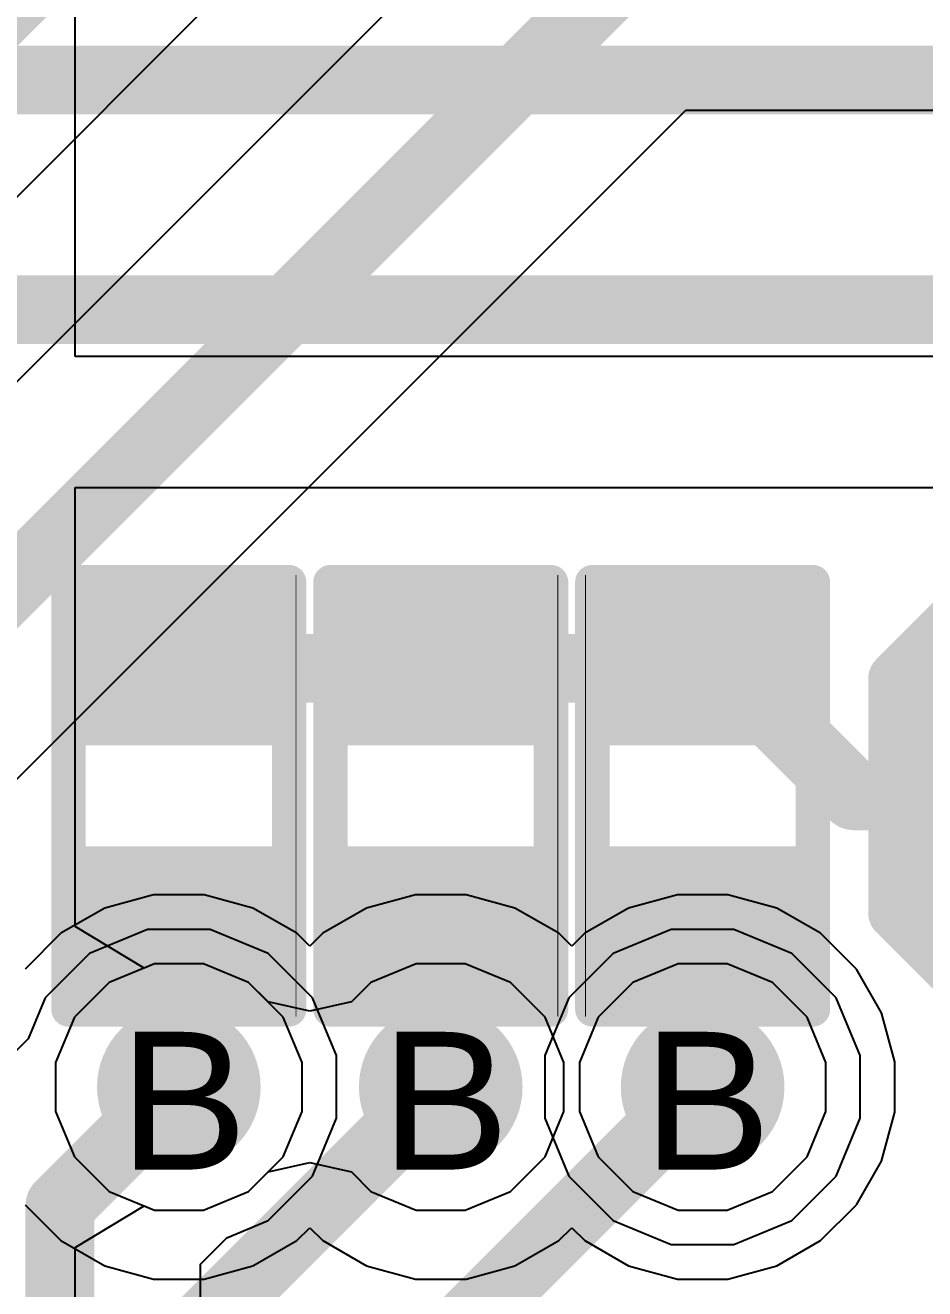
# Model space of a CAD drawing. Header units: inches. Extents: x 0 to 5379, y 0 to 5429.
# Drawn here: x 188.39 to 191.705, y 74.085 to 78.742 of the extents above; entities that cross this region are included whole.
import ezdxf

# ---------------------------------------------------------------- set-up
doc = ezdxf.new("R2010")
doc.units = ezdxf.units.IN
for name, color, linetype in [('Bottom Layer', 5, 'Continuous'), ('Bottom Solder', 6, 'Continuous'), ('Drill Drawing', 1, 'Continuous'), ('GND01', 16, 'Continuous'), ('GND02', 76, 'Continuous'), ('PWR', 156, 'Continuous'), ('SIG 01', 90, 'Continuous'), ('Top Layer', 1, 'Continuous'), ('Top Overlay', 2, 'Continuous'), ('Top Paste', 8, 'Continuous'), ('Top Solder', 216, 'Continuous'), ('Via Holes', 16, 'Continuous')]:
    doc.layers.add(name, color=color, linetype=linetype)
doc.styles.add('Arial', font='', dxfattribs={"height": 0.2})
doc.styles.get('Arial').set_extended_font_data('Arial')

# ---------------------------------------------------------------- blocks, each defined once
blk = doc.blocks.new('T__________179')
at = {"layer": 'Top Layer'}
blk.add_hatch(color=1, dxfattribs=at).paths.add_polyline_path([(0.381, 0.762), (-0.381, 0.762), (-0.762, 0.381), (-0.762, -0.381), (-0.381, -0.762), (0.381, -0.762), (0.762, -0.381), (0.762, 0.381)])
at = {"layer": 'Top Paste'}
blk.add_hatch(color=8, dxfattribs=at).paths.add_polyline_path([(0.381, 0.762), (-0.381, 0.762), (-0.762, 0.381), (-0.762, -0.381), (-0.381, -0.762), (0.381, -0.762), (0.762, -0.381), (0.762, 0.381)])
at = {"layer": 'Top Solder'}
blk.add_hatch(color=216, dxfattribs=at).paths.add_polyline_path([(0.4318, 0.8636), (-0.4318, 0.8636), (-0.8636, 0.4318), (-0.8636, -0.4318), (-0.4318, -0.8636), (0.4318, -0.8636), (0.8636, -0.4318), (0.8636, 0.4318)])
at = {"layer": 'Top Overlay'}
for points in [[(-0.4318, 0.9398, 0.2, 0.2, 0), (-0.9398, 0.4318, 0.2, 0.2, 0)], [(-0.4318, 0.9398, 0.2, 0.2, 0), (0.4318, 0.9398, 0.2, 0.2, 0)], [(0.4318, 0.9398, 0.2, 0.2, 0), (0.9398, 0.4318, 0.2, 0.2, 0)], [(-0.9398, 0.4318, 0.2, 0.2, 0), (-0.9398, -0.4318, 0.2, 0.2, 0)], [(0.9398, 0.4318, 0.2, 0.2, 0), (0.9398, -0.4318, 0.2, 0.2, 0)], [(-0.9398, -0.4318, 0.2, 0.2, 0), (-0.4318, -0.9398, 0.2, 0.2, 0)], [(0.9398, -0.4318, 0.2, 0.2, 0), (0.4318, -0.9398, 0.2, 0.2, 0)], [(-0.4318, -0.9398, 0.2, 0.2, 0), (0.4318, -0.9398, 0.2, 0.2, 0)]]:
    blk.add_lwpolyline(points, format="xyseb", dxfattribs=at)
for points in [[(-0.4818, 0.9398, 0.1, 0.1, 1), (-0.3818, 0.9398, 0.1, 0.1, 1)], [(-0.4818, 0.9398, 0.1, 0.1, 1), (-0.3818, 0.9398, 0.1, 0.1, 1)], [(0.3818, 0.9398, 0.1, 0.1, 1), (0.4818, 0.9398, 0.1, 0.1, 1)], [(0.3818, 0.9398, 0.1, 0.1, 1), (0.4818, 0.9398, 0.1, 0.1, 1)], [(-0.9898, 0.4318, 0.1, 0.1, 1), (-0.8898, 0.4318, 0.1, 0.1, 1)], [(-0.9898, 0.4318, 0.1, 0.1, 1), (-0.8898, 0.4318, 0.1, 0.1, 1)], [(0.8898, 0.4318, 0.1, 0.1, 1), (0.9898, 0.4318, 0.1, 0.1, 1)], [(0.8898, 0.4318, 0.1, 0.1, 1), (0.9898, 0.4318, 0.1, 0.1, 1)], [(-0.9898, -0.4318, 0.1, 0.1, 1), (-0.8898, -0.4318, 0.1, 0.1, 1)], [(-0.9898, -0.4318, 0.1, 0.1, 1), (-0.8898, -0.4318, 0.1, 0.1, 1)], [(0.8898, -0.4318, 0.1, 0.1, 1), (0.9898, -0.4318, 0.1, 0.1, 1)], [(0.8898, -0.4318, 0.1, 0.1, 1), (0.9898, -0.4318, 0.1, 0.1, 1)], [(-0.4818, -0.9398, 0.1, 0.1, 1), (-0.3818, -0.9398, 0.1, 0.1, 1)], [(-0.4818, -0.9398, 0.1, 0.1, 1), (-0.3818, -0.9398, 0.1, 0.1, 1)], [(0.3818, -0.9398, 0.1, 0.1, 1), (0.4818, -0.9398, 0.1, 0.1, 1)], [(0.3818, -0.9398, 0.1, 0.1, 1), (0.4818, -0.9398, 0.1, 0.1, 1)]]:
    blk.add_lwpolyline(points, format="xyseb", close=True, dxfattribs=at)
blk = doc.blocks.new('R___0402_543')
at = {"layer": 'Top Layer'}
for points in [[(-0.6985, -0.3175), (-0.6985, 0.3175), (-0.2413, 0.3175), (-0.2413, -0.3175)], [(0.2413, -0.3175), (0.2413, 0.3175), (0.6985, 0.3175), (0.6985, -0.3175)]]:
    blk.add_hatch(color=1, dxfattribs=at).paths.add_polyline_path(points)
at = {"layer": 'Top Paste'}
for points in [[(-0.6985, -0.3175), (-0.6985, 0.3175), (-0.2413, 0.3175), (-0.2413, -0.3175)], [(0.2413, -0.3175), (0.2413, 0.3175), (0.6985, 0.3175), (0.6985, -0.3175)]]:
    blk.add_hatch(color=8, dxfattribs=at).paths.add_polyline_path(points)
at = {"layer": 'Top Solder'}
for points in [[(-0.7535, -0.3725), (-0.7535, 0.3725), (-0.1863, 0.3725), (-0.1863, -0.3725)], [(0.1863, -0.3725), (0.1863, 0.3725), (0.7535, 0.3725), (0.7535, -0.3725)]]:
    blk.add_hatch(color=216, dxfattribs=at).paths.add_polyline_path(points)
at = {"layer": 'Top Overlay'}
for points in [[(-0.7874, 0.4064, 0.127, 0.127, 0), (0.7874, 0.4064, 0.127, 0.127, 0)], [(-0.7874, 0.4064, 0.127, 0.127, 0), (-0.7874, -0.4064, 0.127, 0.127, 0)], [(0.7874, 0.4064, 0.127, 0.127, 0), (0.7874, -0.4064, 0.127, 0.127, 0)], [(-0.7874, -0.4064, 0.127, 0.127, 0), (0.7874, -0.4064, 0.127, 0.127, 0)], [(-0.8128, -0.4318, 0.00323, 0.00323, 0), (0.8128, -0.4318, 0.00323, 0.00323, 0)]]:
    blk.add_lwpolyline(points, format="xyseb", dxfattribs=at)
for points in [[(-0.8191, 0.4064, 0.0635, 0.0635, 1), (-0.7556, 0.4064, 0.0635, 0.0635, 1)], [(-0.8191, 0.4064, 0.0635, 0.0635, 1), (-0.7556, 0.4064, 0.0635, 0.0635, 1)], [(0.7556, 0.4064, 0.0635, 0.0635, 1), (0.8191, 0.4064, 0.0635, 0.0635, 1)], [(0.7556, 0.4064, 0.0635, 0.0635, 1), (0.8191, 0.4064, 0.0635, 0.0635, 1)], [(-0.8191, -0.4064, 0.0635, 0.0635, 1), (-0.7556, -0.4064, 0.0635, 0.0635, 1)], [(-0.8191, -0.4064, 0.0635, 0.0635, 1), (-0.7556, -0.4064, 0.0635, 0.0635, 1)], [(0.7556, -0.4064, 0.0635, 0.0635, 1), (0.8191, -0.4064, 0.0635, 0.0635, 1)], [(0.7556, -0.4064, 0.0635, 0.0635, 1), (0.8191, -0.4064, 0.0635, 0.0635, 1)], [(-0.8136, -0.4318, 0.00161, 0.00161, 1), (-0.812, -0.4318, 0.00161, 0.00161, 1)], [(0.812, -0.4318, 0.00161, 0.00161, 1), (0.8136, -0.4318, 0.00161, 0.00161, 1)]]:
    blk.add_lwpolyline(points, format="xyseb", close=True, dxfattribs=at)
blk = doc.blocks.new('R___0402_547')
at = {"layer": 'Top Layer'}
for points in [[(-0.6985, -0.3175), (-0.6985, 0.3175), (-0.2413, 0.3175), (-0.2413, -0.3175)], [(0.2413, -0.3175), (0.2413, 0.3175), (0.6985, 0.3175), (0.6985, -0.3175)]]:
    blk.add_hatch(color=1, dxfattribs=at).paths.add_polyline_path(points)
at = {"layer": 'Top Paste'}
for points in [[(-0.6985, -0.3175), (-0.6985, 0.3175), (-0.2413, 0.3175), (-0.2413, -0.3175)], [(0.2413, -0.3175), (0.2413, 0.3175), (0.6985, 0.3175), (0.6985, -0.3175)]]:
    blk.add_hatch(color=8, dxfattribs=at).paths.add_polyline_path(points)
at = {"layer": 'Top Solder'}
for points in [[(-0.7535, -0.3725), (-0.7535, 0.3725), (-0.1863, 0.3725), (-0.1863, -0.3725)], [(0.1863, -0.3725), (0.1863, 0.3725), (0.7535, 0.3725), (0.7535, -0.3725)]]:
    blk.add_hatch(color=216, dxfattribs=at).paths.add_polyline_path(points)
at = {"layer": 'Top Overlay'}
for points in [[(-0.7874, 0.4064, 0.127, 0.127, 0), (0.7874, 0.4064, 0.127, 0.127, 0)], [(-0.7874, 0.4064, 0.127, 0.127, 0), (-0.7874, -0.4064, 0.127, 0.127, 0)], [(0.7874, 0.4064, 0.127, 0.127, 0), (0.7874, -0.4064, 0.127, 0.127, 0)], [(-0.7874, -0.4064, 0.127, 0.127, 0), (0.7874, -0.4064, 0.127, 0.127, 0)], [(-0.8128, -0.4318, 0.00323, 0.00323, 0), (0.8128, -0.4318, 0.00323, 0.00323, 0)]]:
    blk.add_lwpolyline(points, format="xyseb", dxfattribs=at)
for points in [[(-0.8191, 0.4064, 0.0635, 0.0635, 1), (-0.7556, 0.4064, 0.0635, 0.0635, 1)], [(-0.8191, 0.4064, 0.0635, 0.0635, 1), (-0.7556, 0.4064, 0.0635, 0.0635, 1)], [(0.7556, 0.4064, 0.0635, 0.0635, 1), (0.8191, 0.4064, 0.0635, 0.0635, 1)], [(0.7556, 0.4064, 0.0635, 0.0635, 1), (0.8191, 0.4064, 0.0635, 0.0635, 1)], [(-0.8191, -0.4064, 0.0635, 0.0635, 1), (-0.7556, -0.4064, 0.0635, 0.0635, 1)], [(-0.8191, -0.4064, 0.0635, 0.0635, 1), (-0.7556, -0.4064, 0.0635, 0.0635, 1)], [(0.7556, -0.4064, 0.0635, 0.0635, 1), (0.8191, -0.4064, 0.0635, 0.0635, 1)], [(0.7556, -0.4064, 0.0635, 0.0635, 1), (0.8191, -0.4064, 0.0635, 0.0635, 1)], [(-0.8136, -0.4318, 0.00161, 0.00161, 1), (-0.812, -0.4318, 0.00161, 0.00161, 1)], [(0.812, -0.4318, 0.00161, 0.00161, 1), (0.8136, -0.4318, 0.00161, 0.00161, 1)]]:
    blk.add_lwpolyline(points, format="xyseb", close=True, dxfattribs=at)
blk = doc.blocks.new('R___0402_553')
at = {"layer": 'Top Layer'}
for points in [[(-0.6985, -0.3175), (-0.6985, 0.3175), (-0.2413, 0.3175), (-0.2413, -0.3175)], [(0.2413, -0.3175), (0.2413, 0.3175), (0.6985, 0.3175), (0.6985, -0.3175)]]:
    blk.add_hatch(color=1, dxfattribs=at).paths.add_polyline_path(points)
at = {"layer": 'Top Paste'}
for points in [[(-0.6985, -0.3175), (-0.6985, 0.3175), (-0.2413, 0.3175), (-0.2413, -0.3175)], [(0.2413, -0.3175), (0.2413, 0.3175), (0.6985, 0.3175), (0.6985, -0.3175)]]:
    blk.add_hatch(color=8, dxfattribs=at).paths.add_polyline_path(points)
at = {"layer": 'Top Solder'}
for points in [[(-0.7535, -0.3725), (-0.7535, 0.3725), (-0.1863, 0.3725), (-0.1863, -0.3725)], [(0.1863, -0.3725), (0.1863, 0.3725), (0.7535, 0.3725), (0.7535, -0.3725)]]:
    blk.add_hatch(color=216, dxfattribs=at).paths.add_polyline_path(points)
at = {"layer": 'Top Overlay'}
for points in [[(0.7874, 0.4064, 0.127, 0.127, 0), (-0.7874, 0.4064, 0.127, 0.127, 0)], [(-0.7874, -0.4064, 0.127, 0.127, 0), (-0.7874, 0.4064, 0.127, 0.127, 0)], [(0.7874, -0.4064, 0.127, 0.127, 0), (0.7874, 0.4064, 0.127, 0.127, 0)], [(0.7874, -0.4064, 0.127, 0.127, 0), (-0.7874, -0.4064, 0.127, 0.127, 0)], [(0.8128, -0.4318, 0.00323, 0.00323, 0), (-0.8128, -0.4318, 0.00323, 0.00323, 0)]]:
    blk.add_lwpolyline(points, format="xyseb", dxfattribs=at)
for points in [[(-0.8191, 0.4064, 0.0635, 0.0635, 1), (-0.7556, 0.4064, 0.0635, 0.0635, 1)], [(-0.8191, 0.4064, 0.0635, 0.0635, 1), (-0.7556, 0.4064, 0.0635, 0.0635, 1)], [(0.7556, 0.4064, 0.0635, 0.0635, 1), (0.8191, 0.4064, 0.0635, 0.0635, 1)], [(0.7556, 0.4064, 0.0635, 0.0635, 1), (0.8191, 0.4064, 0.0635, 0.0635, 1)], [(-0.8191, -0.4064, 0.0635, 0.0635, 1), (-0.7556, -0.4064, 0.0635, 0.0635, 1)], [(-0.8191, -0.4064, 0.0635, 0.0635, 1), (-0.7556, -0.4064, 0.0635, 0.0635, 1)], [(0.7556, -0.4064, 0.0635, 0.0635, 1), (0.8191, -0.4064, 0.0635, 0.0635, 1)], [(0.7556, -0.4064, 0.0635, 0.0635, 1), (0.8191, -0.4064, 0.0635, 0.0635, 1)], [(-0.8136, -0.4318, 0.00161, 0.00161, 1), (-0.812, -0.4318, 0.00161, 0.00161, 1)], [(0.812, -0.4318, 0.00161, 0.00161, 1), (0.8136, -0.4318, 0.00161, 0.00161, 1)]]:
    blk.add_lwpolyline(points, format="xyseb", close=True, dxfattribs=at)

msp = doc.modelspace()

# ---------------------------------------------------------------- hatches: boundary and pattern name
at = {"layer": 'Bottom Layer'}
h = msp.add_hatch(color=5, dxfattribs=at)
edge = h.paths.add_edge_path()
edge.add_arc((188.9563, 74.8284), 0.2, 0, 360)
h = msp.add_hatch(color=5, dxfattribs=at)
edge = h.paths.add_edge_path()
edge.add_arc((189.9215, 74.8284), 0.2, 0, 360)
h = msp.add_hatch(color=5, dxfattribs=at)
edge = h.paths.add_edge_path()
edge.add_arc((190.8867, 74.8284), 0.2, 0, 360)
at = {"layer": 'Bottom Solder'}
h = msp.add_hatch(color=6, dxfattribs=at)
edge = h.paths.add_edge_path()
edge.add_arc((188.9563, 74.8284), 0.3016, 0, 360)
h = msp.add_hatch(color=6, dxfattribs=at)
edge = h.paths.add_edge_path()
edge.add_arc((189.9215, 74.8284), 0.3016, 0, 360)
h = msp.add_hatch(color=6, dxfattribs=at)
edge = h.paths.add_edge_path()
edge.add_arc((190.8867, 74.8284), 0.3016, 0, 360)
at = {"layer": 'GND01'}
h = msp.add_hatch(color=16, dxfattribs=at)
edge = h.paths.add_edge_path()
edge.add_arc((188.9563, 74.8284), 0.2, 0, 360)
h = msp.add_hatch(color=16, dxfattribs=at)
edge = h.paths.add_edge_path()
edge.add_arc((189.9215, 74.8284), 0.2, 0, 360)
h = msp.add_hatch(color=16, dxfattribs=at)
edge = h.paths.add_edge_path()
edge.add_arc((190.8867, 74.8284), 0.2, 0, 360)
at = {"layer": 'GND02'}
h = msp.add_hatch(color=76, dxfattribs=at)
edge = h.paths.add_edge_path()
edge.add_arc((188.9563, 74.8284), 0.2, 0, 360)
h = msp.add_hatch(color=76, dxfattribs=at)
edge = h.paths.add_edge_path()
edge.add_arc((189.9215, 74.8284), 0.2, 0, 360)
h = msp.add_hatch(color=76, dxfattribs=at)
edge = h.paths.add_edge_path()
edge.add_arc((190.8867, 74.8284), 0.2, 0, 360)
at = {"layer": 'PWR'}
h = msp.add_hatch(color=156, dxfattribs=at)
edge = h.paths.add_edge_path()
edge.add_arc((188.9563, 74.8284), 0.2, 0, 360)
h = msp.add_hatch(color=156, dxfattribs=at)
edge = h.paths.add_edge_path()
edge.add_arc((189.9215, 74.8284), 0.2, 0, 360)
h = msp.add_hatch(color=156, dxfattribs=at)
edge = h.paths.add_edge_path()
edge.add_arc((190.8867, 74.8284), 0.2, 0, 360)
at = {"layer": 'SIG 01'}
h = msp.add_hatch(color=90, dxfattribs=at)
edge = h.paths.add_edge_path()
edge.add_arc((188.9563, 74.8284), 0.2, 0, 360)
h = msp.add_hatch(color=90, dxfattribs=at)
edge = h.paths.add_edge_path()
edge.add_arc((189.9215, 74.8284), 0.2, 0, 360)
h = msp.add_hatch(color=90, dxfattribs=at)
edge = h.paths.add_edge_path()
edge.add_arc((190.8867, 74.8284), 0.2, 0, 360)
at = {"layer": 'Top Layer'}
h = msp.add_hatch(color=1, dxfattribs=at)
edge = h.paths.add_edge_path()
edge.add_arc((188.9563, 74.8284), 0.2, 0, 360)
h = msp.add_hatch(color=1, dxfattribs=at)
edge = h.paths.add_edge_path()
edge.add_arc((189.9215, 74.8284), 0.2, 0, 360)
h = msp.add_hatch(color=1, dxfattribs=at)
edge = h.paths.add_edge_path()
edge.add_arc((190.8867, 74.8284), 0.2, 0, 360)
at = {"layer": 'Top Solder'}
h = msp.add_hatch(color=216, dxfattribs=at)
edge = h.paths.add_edge_path()
edge.add_arc((188.9563, 74.8284), 0.3016, 0, 360)
h = msp.add_hatch(color=216, dxfattribs=at)
edge = h.paths.add_edge_path()
edge.add_arc((189.9215, 74.8284), 0.3016, 0, 360)
h = msp.add_hatch(color=216, dxfattribs=at)
edge = h.paths.add_edge_path()
edge.add_arc((190.8867, 74.8284), 0.3016, 0, 360)
at = {"layer": 'Via Holes'}
h = msp.add_hatch(color=7, dxfattribs=at)
edge = h.paths.add_edge_path()
edge.add_arc((188.9563, 74.8284), 0.1, 0, 360)
h = msp.add_hatch(color=7, dxfattribs=at)
edge = h.paths.add_edge_path()
edge.add_arc((189.9215, 74.8284), 0.1, 0, 360)
h = msp.add_hatch(color=7, dxfattribs=at)
edge = h.paths.add_edge_path()
edge.add_arc((190.8867, 74.8284), 0.1, 0, 360)

# ---------------------------------------------------------------- linework, layer by layer
at = {"layer": 'Bottom Layer'}
for p, q in [((188.8631, 75.5364), (188.683, 75.4881)), ((189.0495, 75.5364), (188.8631, 75.5364)), ((189.2296, 75.4881), (189.0495, 75.5364)), ((189.8283, 75.5364), (189.6482, 75.4881)), ((190.0147, 75.5364), (189.8283, 75.5364)), ((190.1948, 75.4881), (190.0147, 75.5364)), ((190.7935, 75.5364), (190.6134, 75.4881)), ((190.9799, 75.5364), (190.7935, 75.5364)), ((191.16, 75.4881), (190.9799, 75.5364)), ((188.683, 75.4881), (188.5216, 75.3949)), ((189.391, 75.3949), (189.2296, 75.4881)), ((189.6482, 75.4881), (189.4868, 75.3949)), ((190.3562, 75.3949), (190.1948, 75.4881)), ((190.6134, 75.4881), (190.452, 75.3949)), ((191.3214, 75.3949), (191.16, 75.4881)), ((188.5216, 75.3949), (188.3897, 75.2631)), ((189.4389, 75.3471), (189.391, 75.3949)), ((189.4868, 75.3949), (189.4389, 75.3471)), ((190.4041, 75.3471), (190.3562, 75.3949)), ((190.452, 75.3949), (190.4041, 75.3471)), ((191.4532, 75.2631), (191.3214, 75.3949)), ((191.5464, 75.1017), (191.4532, 75.2631)), ((191.5947, 74.9216), (191.5464, 75.1017)), ((191.5947, 74.7352), (191.5947, 74.9216)), ((191.5464, 74.5551), (191.5947, 74.7352)), ((191.4532, 74.3937), (191.5464, 74.5551)), ((188.3897, 74.3937), (188.5216, 74.2619)), ((191.3214, 74.2619), (191.4532, 74.3937)), ((189.391, 74.2619), (189.4389, 74.3097)), ((189.4389, 74.3097), (189.4868, 74.2619)), ((190.3562, 74.2619), (190.4041, 74.3097)), ((190.4041, 74.3097), (190.452, 74.2619)), ((188.5216, 74.2619), (188.683, 74.1687)), ((189.2296, 74.1687), (189.391, 74.2619)), ((189.4868, 74.2619), (189.6482, 74.1687)), ((190.1948, 74.1687), (190.3562, 74.2619)), ((190.452, 74.2619), (190.6134, 74.1687)), ((191.16, 74.1687), (191.3214, 74.2619)), ((188.683, 74.1687), (188.8631, 74.1204)), ((189.0495, 74.1204), (189.2296, 74.1687)), ((189.6482, 74.1687), (189.8283, 74.1204)), ((190.0147, 74.1204), (190.1948, 74.1687)), ((190.6134, 74.1687), (190.7935, 74.1204)), ((190.9799, 74.1204), (191.16, 74.1687)), ((188.8631, 74.1204), (189.0495, 74.1204)), ((189.8283, 74.1204), (190.0147, 74.1204)), ((190.7935, 74.1204), (190.9799, 74.1204))]:
    msp.add_line(p, q, dxfattribs=at)
at = {"layer": 'GND01'}
for p, q in [((188.866, 75.2824), (188.6991, 75.2133)), ((189.0466, 75.2824), (188.866, 75.2824)), ((189.2135, 75.2133), (189.0466, 75.2824)), ((190.7964, 75.2824), (190.6295, 75.2133)), ((190.977, 75.2824), (190.7964, 75.2824)), ((191.1439, 75.2133), (190.977, 75.2824)), ((188.6991, 75.2133), (188.5714, 75.0856)), ((189.3412, 75.0856), (189.2135, 75.2133)), ((190.6295, 75.2133), (190.5018, 75.0856)), ((191.2716, 75.0856), (191.1439, 75.2133)), ((188.5714, 75.0856), (188.5023, 74.9187)), ((189.4103, 74.9187), (189.3412, 75.0856)), ((190.5018, 75.0856), (190.4327, 74.9187)), ((191.3407, 74.9187), (191.2716, 75.0856)), ((188.5023, 74.9187), (188.5023, 74.7381)), ((189.4103, 74.7381), (189.4103, 74.9187)), ((190.4327, 74.9187), (190.4327, 74.7381)), ((191.3407, 74.7381), (191.3407, 74.9187)), ((188.5023, 74.7381), (188.5714, 74.5712)), ((189.3412, 74.5712), (189.4103, 74.7381)), ((190.4327, 74.7381), (190.5018, 74.5712)), ((191.2716, 74.5712), (191.3407, 74.7381)), ((188.5714, 74.5712), (188.6991, 74.4435)), ((189.2135, 74.4435), (189.3412, 74.5712)), ((190.5018, 74.5712), (190.6295, 74.4435)), ((191.1439, 74.4435), (191.2716, 74.5712)), ((188.6991, 74.4435), (188.866, 74.3744)), ((189.0466, 74.3744), (189.2135, 74.4435)), ((190.6295, 74.4435), (190.7964, 74.3744)), ((190.977, 74.3744), (191.1439, 74.4435)), ((188.866, 74.3744), (189.0466, 74.3744)), ((190.7964, 74.3744), (190.977, 74.3744))]:
    msp.add_line(p, q, dxfattribs=at)
at = {"layer": 'GND02'}
for p, q in [((188.866, 75.2824), (188.6991, 75.2133)), ((189.0466, 75.2824), (188.866, 75.2824)), ((189.2135, 75.2133), (189.0466, 75.2824)), ((190.7964, 75.2824), (190.6295, 75.2133)), ((190.977, 75.2824), (190.7964, 75.2824)), ((191.1439, 75.2133), (190.977, 75.2824)), ((188.6991, 75.2133), (188.5714, 75.0856)), ((189.3412, 75.0856), (189.2135, 75.2133)), ((190.6295, 75.2133), (190.5018, 75.0856)), ((191.2716, 75.0856), (191.1439, 75.2133)), ((188.5714, 75.0856), (188.5023, 74.9187)), ((189.4103, 74.9187), (189.3412, 75.0856)), ((190.5018, 75.0856), (190.4327, 74.9187)), ((191.3407, 74.9187), (191.2716, 75.0856)), ((188.5023, 74.9187), (188.5023, 74.7381)), ((189.4103, 74.7381), (189.4103, 74.9187)), ((190.4327, 74.9187), (190.4327, 74.7381)), ((191.3407, 74.7381), (191.3407, 74.9187)), ((188.5023, 74.7381), (188.5714, 74.5712)), ((189.3412, 74.5712), (189.4103, 74.7381)), ((190.4327, 74.7381), (190.5018, 74.5712)), ((191.2716, 74.5712), (191.3407, 74.7381)), ((188.5714, 74.5712), (188.6991, 74.4435)), ((189.2135, 74.4435), (189.3412, 74.5712)), ((190.5018, 74.5712), (190.6295, 74.4435)), ((191.1439, 74.4435), (191.2716, 74.5712)), ((188.6991, 74.4435), (188.866, 74.3744)), ((189.0466, 74.3744), (189.2135, 74.4435)), ((190.6295, 74.4435), (190.7964, 74.3744)), ((190.977, 74.3744), (191.1439, 74.4435)), ((188.866, 74.3744), (189.0466, 74.3744)), ((190.7964, 74.3744), (190.977, 74.3744))]:
    msp.add_line(p, q, dxfattribs=at)
at = {"layer": 'PWR'}
for p, q in [((188.5743, 77.5208), (188.5743, 80.9382)), ((238.3254, 77.5208), (188.5743, 77.5208)), ((188.5743, 75.4203), (188.5743, 77.0382)), ((188.5743, 77.0382), (204.7837, 77.0382)), ((188.8283, 75.2668), (188.5743, 75.4203)), ((188.866, 75.2824), (188.8283, 75.2668)), ((189.0466, 75.2824), (188.866, 75.2824)), ((189.2135, 75.2133), (189.0466, 75.2824)), ((189.8312, 75.2824), (189.6643, 75.2133)), ((190.0118, 75.2824), (189.8312, 75.2824)), ((190.1787, 75.2133), (190.0118, 75.2824)), ((189.285, 75.1418), (189.2135, 75.2133)), ((189.6643, 75.2133), (189.5928, 75.1418)), ((190.3064, 75.0856), (190.1787, 75.2133)), ((189.4389, 75.1074), (189.285, 75.1418)), ((189.5928, 75.1418), (189.4389, 75.1074)), ((190.3755, 74.9187), (190.3064, 75.0856)), ((190.3755, 74.7381), (190.3755, 74.9187)), ((190.3064, 74.5712), (190.3755, 74.7381)), ((190.1787, 74.4435), (190.3064, 74.5712)), ((189.285, 74.515), (189.4389, 74.5494)), ((189.4389, 74.5494), (189.5928, 74.515)), ((189.2135, 74.4435), (189.285, 74.515)), ((189.5928, 74.515), (189.6643, 74.4435)), ((189.0466, 74.3744), (189.2135, 74.4435)), ((189.6643, 74.4435), (189.8312, 74.3744)), ((190.0118, 74.3744), (190.1787, 74.4435)), ((188.5743, 74.2365), (188.8283, 74.39)), ((188.8283, 74.39), (188.866, 74.3744)), ((188.866, 74.3744), (189.0466, 74.3744)), ((189.8312, 74.3744), (190.0118, 74.3744)), ((188.5743, 69.3674), (188.5743, 74.2365))]:
    msp.add_line(p, q, dxfattribs=at)
at = {"layer": 'SIG 01'}
for p, q in [((187.0471, 76.7983), (189.3502, 79.1014)), ((189.8443, 78.9137), (186.3146, 75.384)), ((187.8805, 75.4849), (190.8247, 78.4291)), ((190.8247, 78.4291), (195.1394, 78.4291)), ((188.8407, 75.4094), (188.6272, 75.3209)), ((189.0719, 75.4094), (188.8407, 75.4094)), ((189.2854, 75.3209), (189.0719, 75.4094)), ((190.7711, 75.4094), (190.5576, 75.3209)), ((191.0023, 75.4094), (190.7711, 75.4094)), ((191.2158, 75.3209), (191.0023, 75.4094)), ((188.6272, 75.3209), (188.4637, 75.1575)), ((189.4488, 75.1575), (189.2854, 75.3209)), ((190.5576, 75.3209), (190.3941, 75.1575)), ((191.3792, 75.1575), (191.2158, 75.3209)), ((188.4637, 75.1575), (188.4007, 75.0053)), ((189.5373, 74.944), (189.4488, 75.1575)), ((190.3941, 75.1575), (190.3057, 74.944)), ((191.4677, 74.944), (191.3792, 75.1575)), ((188.4007, 75.0053), (188.2065, 74.8111)), ((189.5373, 74.7128), (189.5373, 74.944)), ((190.3057, 74.944), (190.3057, 74.7128)), ((191.4677, 74.7128), (191.4677, 74.944)), ((189.4488, 74.4993), (189.5373, 74.7128)), ((190.3057, 74.7128), (190.3941, 74.4993)), ((191.3792, 74.4993), (191.4677, 74.7128)), ((189.2854, 74.3359), (189.4488, 74.4993)), ((190.3941, 74.4993), (190.5576, 74.3359)), ((191.2158, 74.3359), (191.3792, 74.4993)), ((189.1332, 74.2728), (189.2854, 74.3359)), ((190.5576, 74.3359), (190.7711, 74.2474)), ((191.0023, 74.2474), (191.2158, 74.3359)), ((189.0359, 74.1755), (189.1332, 74.2728)), ((190.7711, 74.2474), (191.0023, 74.2474)), ((189.0359, 73.5657), (189.0359, 74.1755))]:
    msp.add_line(p, q, dxfattribs=at)
for points in [[(186.4915, 76.9752, 0.254, 0.254, 0), (189.1357, 79.6194, 0.254, 0.254, 0)], [(186.4915, 74.8284, 0.254, 0.254, 0), (190.6101, 78.9471, 0.254, 0.254, 0)], [(188.5179, 74.39, 0.254, 0.254, 0), (188.9563, 74.8284, 0.254, 0.254, 0)], [(188.5179, 73.5657, 0.254, 0.254, 0), (188.5179, 74.39, 0.254, 0.254, 0)]]:
    msp.add_lwpolyline(points, format="xyseb", dxfattribs=at)
for points in [[(188.8928, 74.8284, 0.127, 0.127, 1), (189.0198, 74.8284, 0.127, 0.127, 1)], [(188.4544, 74.39, 0.127, 0.127, 1), (188.5814, 74.39, 0.127, 0.127, 1)], [(188.4544, 74.39, 0.127, 0.127, 1), (188.5814, 74.39, 0.127, 0.127, 1)]]:
    msp.add_lwpolyline(points, format="xyseb", close=True, dxfattribs=at)
at = {"layer": 'Top Layer'}
for points in [[(175.1667, 78.5404, 0.254, 0.254, 0), (200.7702, 78.5404, 0.254, 0.254, 0)], [(176.3521, 77.6938, 0.254, 0.254, 0), (204.519, 77.6938, 0.254, 0.254, 0)], [(188.9563, 76.3717, 0.254, 0.254, 0), (189.9215, 76.3717, 0.254, 0.254, 0)], [(189.9215, 76.3717, 0.254, 0.254, 0), (190.9756, 76.3717, 0.254, 0.254, 0)], [(190.9756, 76.3717, 0.254, 0.254, 0), (191.4455, 75.9018, 0.254, 0.254, 0)], [(191.4455, 75.9018, 0.254, 0.254, 0), (192.5367, 75.9018, 0.254, 0.254, 0)], [(188.9563, 74.8284, 0.254, 0.254, 0), (188.9563, 75.4319, 0.254, 0.254, 0)], [(189.9215, 74.8284, 0.254, 0.254, 0), (189.9215, 75.4319, 0.254, 0.254, 0)], [(190.8867, 74.8284, 0.254, 0.254, 0), (190.8867, 75.4319, 0.254, 0.254, 0)], [(188.9869, 73.8938, 0.254, 0.254, 0), (189.9215, 74.8284, 0.254, 0.254, 0)], [(189.3078, 73.2495, 0.254, 0.254, 0), (190.8867, 74.8284, 0.254, 0.254, 0)]]:
    msp.add_lwpolyline(points, format="xyseb", dxfattribs=at)
for points in [[(188.8928, 76.3717, 0.127, 0.127, 1), (189.0198, 76.3717, 0.127, 0.127, 1)], [(189.858, 76.3717, 0.127, 0.127, 1), (189.985, 76.3717, 0.127, 0.127, 1)], [(189.858, 76.3717, 0.127, 0.127, 1), (189.985, 76.3717, 0.127, 0.127, 1)], [(190.9121, 76.3717, 0.127, 0.127, 1), (191.0391, 76.3717, 0.127, 0.127, 1)], [(190.9121, 76.3717, 0.127, 0.127, 1), (191.0391, 76.3717, 0.127, 0.127, 1)], [(191.382, 75.9018, 0.127, 0.127, 1), (191.509, 75.9018, 0.127, 0.127, 1)], [(191.382, 75.9018, 0.127, 0.127, 1), (191.509, 75.9018, 0.127, 0.127, 1)], [(188.8928, 75.4319, 0.127, 0.127, 1), (189.0198, 75.4319, 0.127, 0.127, 1)], [(189.858, 75.4319, 0.127, 0.127, 1), (189.985, 75.4319, 0.127, 0.127, 1)], [(190.8232, 75.4319, 0.127, 0.127, 1), (190.9502, 75.4319, 0.127, 0.127, 1)], [(188.8928, 74.8284, 0.127, 0.127, 1), (189.0198, 74.8284, 0.127, 0.127, 1)], [(189.858, 74.8284, 0.127, 0.127, 1), (189.985, 74.8284, 0.127, 0.127, 1)], [(189.858, 74.8284, 0.127, 0.127, 1), (189.985, 74.8284, 0.127, 0.127, 1)], [(190.8232, 74.8284, 0.127, 0.127, 1), (190.9502, 74.8284, 0.127, 0.127, 1)], [(190.8232, 74.8284, 0.127, 0.127, 1), (190.9502, 74.8284, 0.127, 0.127, 1)]]:
    msp.add_lwpolyline(points, format="xyseb", close=True, dxfattribs=at)

# ---------------------------------------------------------------- block references
for name, p, rotation in [('T__________179', (192.5367, 75.9018), 90), ('R___0402_547', (188.9563, 75.9018), 90), ('R___0402_543', (189.9215, 75.9018), 90), ('R___0402_553', (190.8867, 75.9018), 270)]:
    msp.add_blockref(name, p, dxfattribs=dict(rotation=rotation))

# ---------------------------------------------------------------- texts
at = {"layer": 'Drill Drawing', "style": 'Arial'}
for p in [(188.7362, 74.5237), (189.7014, 74.5237), (190.6666, 74.5237)]:
    msp.add_text('B', height=0.508, dxfattribs=at).set_placement(p)

doc.saveas('drawing.dxf')
